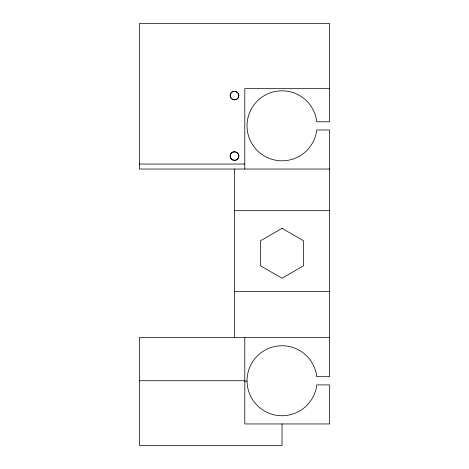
<?xml version="1.0" encoding="UTF-8"?>
<svg xmlns="http://www.w3.org/2000/svg" width="469" height="469" viewBox="0 0 469 469"><rect width="100%" height="100%" fill="white"/><g stroke="black" fill="none" stroke-linecap="round" stroke-linejoin="round"><path stroke-width="0.7" d="M329.555 88.67L244.795 88.67L244.795 169.028M139.445 164.05L244.795 164.05M329.555 169.028L139.445 169.028L139.445 23.45L329.555 23.45L329.555 121.782L316.774 121.782L316.757 121.483A34.999 34.999 0 0 0 264.17 95.717A34.999 34.999 0 0 0 261.585 154.225A34.999 34.999 0 0 0 316.241 133.196L316.745 129.983L329.555 129.983L329.555 376.701L316.774 376.701L316.757 376.408A34.999 34.999 0 0 0 264.17 350.642A34.999 34.999 0 0 0 261.585 409.144A34.999 34.999 0 0 0 316.241 388.121L316.745 384.908L329.555 384.908L329.555 423.947L244.795 423.947L244.795 337.533M234.5 210.692L329.555 210.692M234.5 291.366L329.555 291.366M329.555 337.533L139.445 337.533L139.445 445.55L282.027 445.55L282.027 423.947M139.445 380.74L244.795 380.74M244.795 381.156L247.034 381.156M234.5 169.028L234.5 337.533M230.496 154.436C228.292 159.501 236.552 162.854 238.504 157.69C240.708 152.624 232.448 149.271 230.496 154.436M230.508 93.917C228.268 98.965 236.505 102.377 238.492 97.224C240.732 92.176 232.495 88.764 230.508 93.917M282.027 228.333L260.424 240.808L260.424 265.753L282.027 278.223L303.631 265.753L303.631 240.808L282.027 228.333M232.337 99.317A4.321 4.321 0 0 0 238.821 95.57A4.321 4.321 0 0 0 232.337 91.83A4.321 4.321 0 0 0 232.337 99.317M231.088 158.715A4.321 4.321 0 0 0 238.504 157.69A4.321 4.321 0 0 0 233.908 151.78A4.321 4.321 0 0 0 231.088 158.715"/></g></svg>
